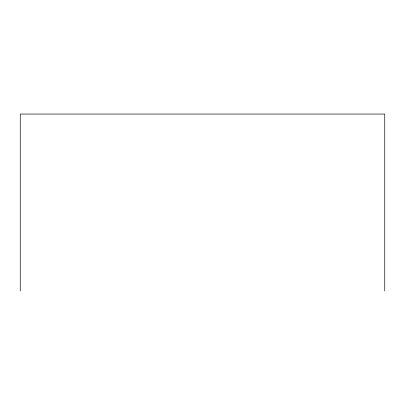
<?xml version="1.0" encoding="UTF-8"?>
<svg xmlns="http://www.w3.org/2000/svg" width="405" height="405" viewBox="0 0 405 405"><rect width="100%" height="100%" fill="white"/><g stroke="black" fill="none" stroke-linecap="round" stroke-linejoin="round"><path stroke-width="0.61" d="M384.75 290.952L384.75 114.048L20.25 114.048L20.25 290.952"/></g></svg>
